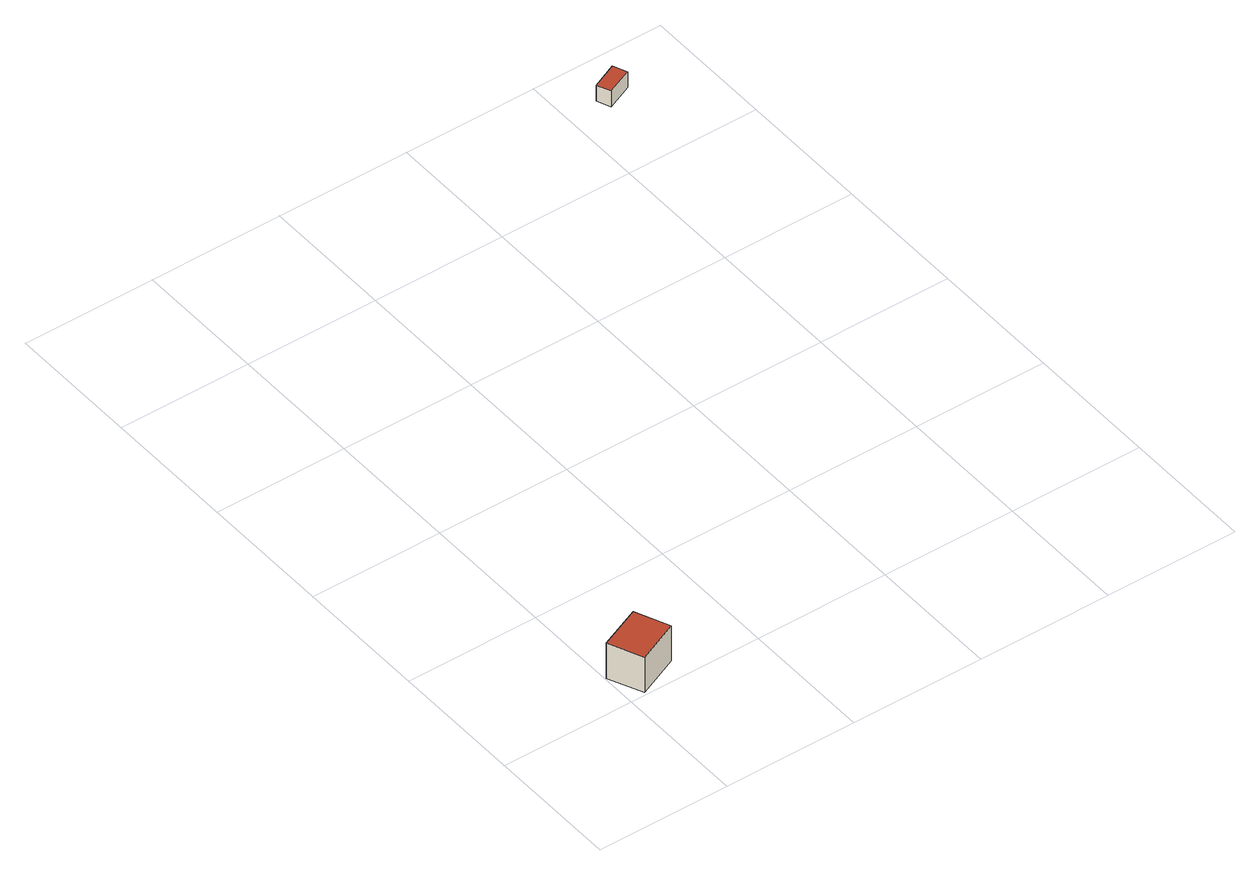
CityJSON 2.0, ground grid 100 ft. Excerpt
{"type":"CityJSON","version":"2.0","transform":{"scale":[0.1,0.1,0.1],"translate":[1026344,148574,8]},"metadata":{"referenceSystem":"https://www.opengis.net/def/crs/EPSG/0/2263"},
"CityObjects":{
"building1":{"type":"Building","attributes":{"name":"Bldg_1210002267","BIN":"4306151"},"geometry":[{"type":"MultiSurface","lod":"2","boundaries":[[[0,1,2,3]],[[4,5,6,7]],[[0,3,7,6]],[[1,0,6,5]],[[2,1,5,4]],[[3,2,4,7]]],"semantics":{"surfaces":[{"type":"RoofSurface","BIN":"4306151"},{"type":"GroundSurface"},{"type":"WallSurface"}],"values":[0,1,2,2,2,2]}}]},
"building2":{"type":"Building","attributes":{"name":"Bldg_1511011131","BIN":"4517524"},"geometry":[{"type":"MultiSurface","lod":"2","boundaries":[[[8,9,10,11]],[[12,13,14,15]],[[8,11,15,14]],[[9,8,14,13]],[[10,9,13,12]],[[11,10,12,15]]],"semantics":{"surfaces":[{"type":"RoofSurface","BIN":"4517524"},{"type":"GroundSurface"},{"type":"WallSurface"}],"values":[0,1,2,2,2,2]}}]}
},
"vertices":[
[317,397,313],[4,261,313],[114,9,313],[427,146,313],[114,9,15],[4,261,15],[317,397,15],[427,146,15],
[3438,4756,135],[3246,4671,135],[3288,4571,135],[3481,4652,135],[3288,4571,3],[3246,4671,3],[3438,4756,3],[3481,4652,3]
]}
